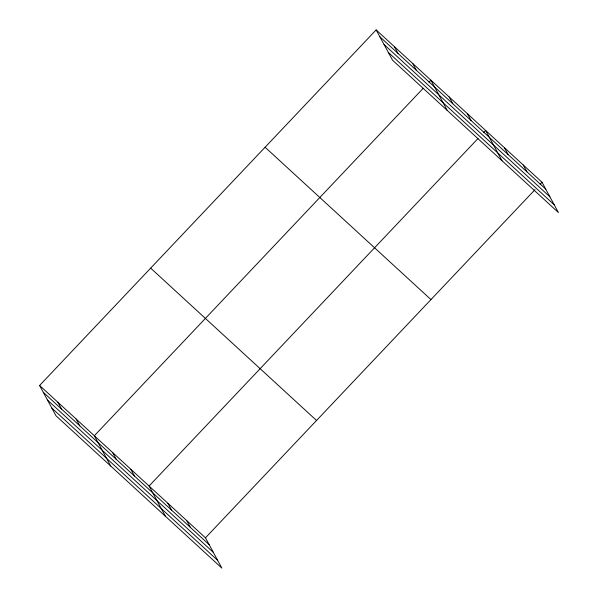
<?xml version="1.0" encoding="UTF-8"?>
<svg xmlns="http://www.w3.org/2000/svg" width="598" height="598" viewBox="0 0 598 598"><rect width="100%" height="100%" fill="white"/><g stroke="black" fill="none" stroke-linecap="round" stroke-linejoin="round"><path stroke-width="0.9" d="M39.61 385.478L205.473 537.819L221.851 568.1L55.98 415.76L39.61 385.478L376.149 29.9L542.02 182.241L558.39 212.522L392.527 60.181L376.149 29.9M423.227 88.265L94.342 435.748L110.72 466.029M428.975 82.195L430.889 80.177L447.259 110.451M477.966 138.542L149.081 486.025L165.452 516.306M483.707 132.472L485.621 130.446L501.999 160.727M205.473 537.819L534.993 189.663M540.106 184.266L542.02 182.241M379.857 36.755L545.727 189.103M384.043 44.491L549.906 196.832M388.349 52.452L554.211 204.793M265.093 147.243L430.956 299.583M150.666 268.136L316.536 420.476M43.318 392.333L209.18 544.681M47.496 400.062L213.359 552.41M51.802 408.03L217.672 560.371M523.22 164.981L526.928 171.835M504.42 147.713L508.128 154.568M467.382 113.687L471.089 120.549M449.135 96.928L452.843 103.79M412.642 63.418L416.35 70.272M394.396 46.659L398.104 53.514M186.673 520.552L190.388 527.414M167.881 503.292L171.589 510.146M130.835 469.266L134.543 476.12M112.588 452.507L116.296 459.369M76.103 418.989L79.811 425.851M57.857 402.237L61.564 409.092"/></g></svg>
